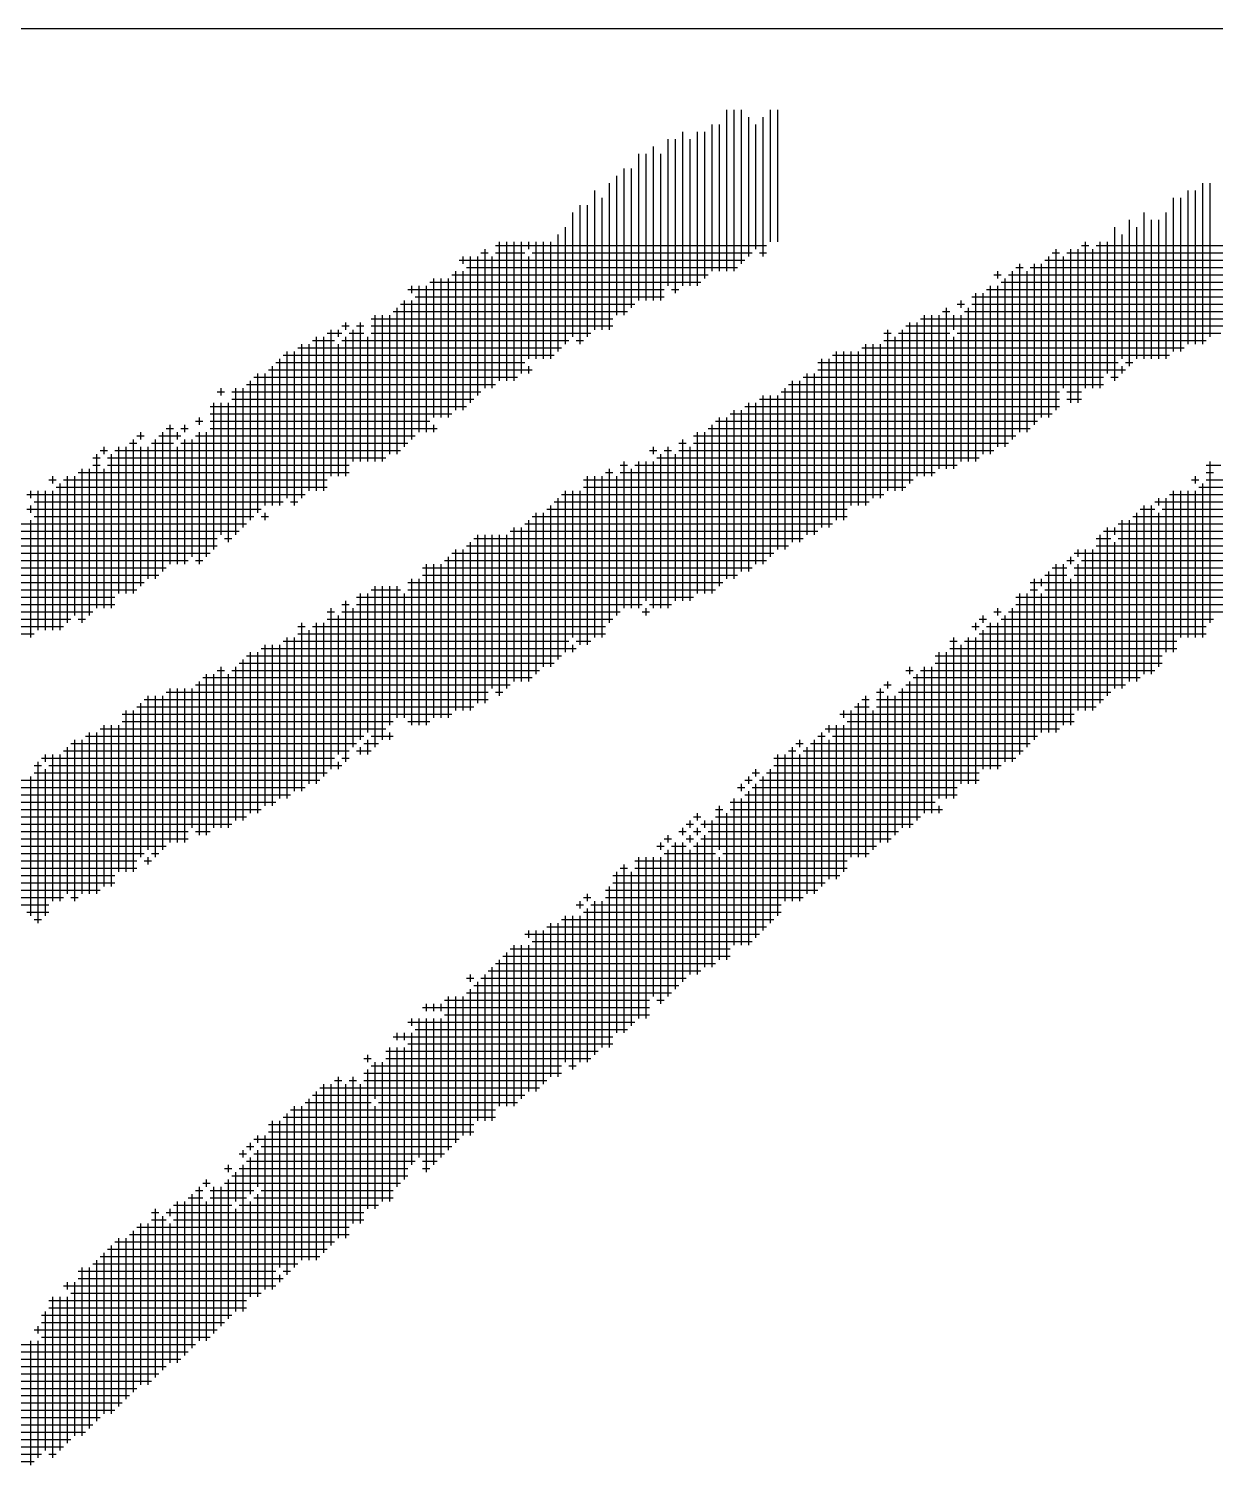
# Model space of a CAD drawing. Header units: feet. Extents: x 0 to 504600, y 0 to 356400.
# Drawn here: x 344818 to 345574, y 18285 to 19200 of the extents above; entities that cross this region are included whole.
import ezdxf
from ezdxf.enums import TextEntityAlignment as Align

# ---------------------------------------------------------------- set-up
doc = ezdxf.new("R2010")
doc.units = ezdxf.units.FT
doc.header["$LTSCALE"] = 600
doc.header["$MEASUREMENT"] = 0
for name, color, linetype in [('CX-BORD', 3, 'CONTINUOUS'), ('CX-BORD-LIN1', 4, 'CONTINUOUS'), ('CX-BORD-LIN2', 3, 'CONTINUOUS'), ('CX-BORD-TEX2', 7, 'CONTINUOUS'), ('CX-BORD-TEX3', 6, 'CONTINUOUS'), ('CX-COMM', 3, 'CONTINUOUS')]:
    doc.layers.add(name, color=color, linetype=linetype)
doc.styles.add('TB_TEXT', font='')
doc.styles.add('TB_WBTXT', font='')
doc.styles.add('TB_WMTXT', font='')
doc.styles.get('TB_TEXT').set_extended_font_data('DotumChe')
doc.styles.get('TB_WBTXT').set_extended_font_data('Dotum')
doc.styles.get('TB_WMTXT').set_extended_font_data('DotumChe')

# ---------------------------------------------------------------- blocks, each defined once
blk = doc.blocks.new('CXBLKA1')
at = {"layer": 'CX-BORD-LIN2'}
blk.add_lwpolyline([(558, 12), (270, 12)], dxfattribs=at)
at = {"layer": 'CX-BORD-LIN1', "style": 'TB_TEXT'}
for tag, p in [('TR_RCON5', (342.3033, 33)), ('TR_RCON4', (342.3033, 27)), ('TR_RCON3', (342.3033, 21)), ('TR_RCON2', (342.3033, 15)), ('TR_RCON1', (342.3033, 9))]:
    blk.add_attdef(tag, text='', height=3.5, dxfattribs=at).set_placement(p, align=Align.MIDDLE_LEFT)
for tag, height, p in [('TR_DGN5', 3.5, (451.1185, 33)), ('TR_CHK5', 3.5, (491.1185, 33)), ('TR_RDAT5', 3.5, (317.5, 33)), ('TR_APP5', 3.5, (531.1185, 33)), ('TR_RNUM5', 3, (285.1051, 32.6366)), ('TR_DGN4', 3.5, (451.1185, 27)), ('TR_CHK4', 3.5, (491.1185, 27)), ('TR_RDAT4', 3.5, (317.5, 27)), ('TR_APP4', 3.5, (531.1185, 27)), ('TR_RNUM4', 3, (285.1051, 26.6366)), ('TR_DGN3', 3.5, (451.1185, 21)), ('TR_CHK3', 3.5, (491.1185, 21)), ('TR_RDAT3', 3.5, (317.5, 21)), ('TR_APP3', 3.5, (531.1185, 21)), ('TR_RNUM3', 3, (285.1051, 20.6366)), ('TR_DGN2', 3.5, (451.1185, 15)), ('TR_CHK2', 3.5, (491.1185, 15)), ('TR_RDAT2', 3.5, (317.5, 15)), ('TR_APP2', 3.5, (531.1185, 15)), ('TR_RNUM2', 3, (285.1051, 14.6366)), ('TR_DGN1', 3.5, (451.1185, 9)), ('TR_CHK1', 3.5, (491.1185, 9)), ('TR_RDAT1', 3.5, (317.5, 9)), ('TR_APP1', 3.5, (531.1185, 9)), ('TR_RNUM1', 3, (285.1051, 8.6366))]:
    blk.add_attdef(tag, text='', height=height, dxfattribs=at).set_placement(p, align=Align.MIDDLE_CENTER)
at = {"layer": 'CX-BORD-LIN2', "style": 'TB_TEXT'}
blk.add_attdef('TD_VERSION', text='', height=3, rotation=90, dxfattribs=at).set_placement((800.5, 48.0149), align=Align.MIDDLE_CENTER)
at = {"layer": 'CX-BORD-TEX2', "style": 'TB_WMTXT'}
for tag, height, p in [('TB_CNAME', 5, (15.3448, 531.8324)), ('TB_CSCOP', 4, (16.6346, 523.8324))]:
    blk.add_attdef(tag, text='', height=height, dxfattribs=at).set_placement(p, align=Align.BOTTOM_LEFT)
at = {"layer": 'CX-BORD-TEX2', "style": 'TB_WBTXT'}
for tag, height, p in [('TB_MTITIL', 10, (398, 533.3264)), ('TB_STITL', 7, (398, 518.3264))]:
    blk.add_attdef(tag, text='', height=height, dxfattribs=at).set_placement(p, align=Align.MIDDLE_CENTER)
at = {"layer": 'CX-BORD-TEX3', "style": 'TB_TEXT'}
for tag, height, p in [('TD_LNDST', 4.5, (215, 31.5)), ('TD_DSECT', 4.5, (605.5, 31.5)), ('TD_DDIST', 4.5, (654.5, 31.5)), ('TD_DNAME_TOP', 4.5, (755, 27.957)), ('TD_CSECT', 4.5, (605.5, 22.5)), ('TD_CDIST', 4.5, (654.5, 22.5)), ('TD_DNAME_MAIN', 4.5, (755, 21.4731)), ('TD_DNAME_BOT', 3, (755, 15.2489)), ('TD_HSCAL', 4.5, (620.8841, 13.7484)), ('TD_VSCAL', 4.5, (656.8615, 13.7484)), ('TD_CCOMP', 4.5, (215, 13.5927)), ('TD_CSTEP', 4.5, (250.744, 5.125)), ('TD_FIELD', 4.5, (180, 5.125)), ('TD_DWGNO', 4.5, (755, 5.0017)), ('TD_DWGCODE', 4.5, (637, 4.7908))]:
    blk.add_attdef(tag, text='', height=height, dxfattribs=at).set_placement(p, align=Align.MIDDLE_CENTER)
for tag, height, width, p in [('TD_DCOMP', 4.5, 0.95, (215, 22.5875)), ('TD_CNAME', 5, 0.78, (65, 7.5956))]:
    blk.add_attdef(tag, text='', height=height, dxfattribs=dict(at, width=width)).set_placement(p, align=Align.MIDDLE_CENTER)

msp = doc.modelspace()

# ---------------------------------------------------------------- linework, layer by layer
at = {"layer": 'CX-COMM'}
for p, q in [((345262.59, 19148.33), (345262.59, 19045.69)), ((345267.26, 19148.33), (345267.26, 19045.69)), ((345271.92, 19148.33), (345271.92, 19050.35)), ((345290.59, 19148.33), (345290.59, 19064.35)), ((345295.25, 19148.33), (345295.25, 19064.35)), ((345253.26, 19139), (345253.26, 19045.69)), ((345257.93, 19139), (345257.93, 19045.69)), ((345276.59, 19143.67), (345276.59, 19055.02)), ((345281.25, 19139), (345281.25, 19059.68)), ((345285.92, 19143.67), (345285.92, 19055.02)), ((345225.27, 19129.67), (345225.27, 19036.36)), ((345229.93, 19129.67), (345229.93, 19031.69)), ((345234.6, 19134.33), (345234.6, 19036.36)), ((345239.26, 19129.67), (345239.26, 19036.36)), ((345243.93, 19134.33), (345243.93, 19036.36)), ((345248.6, 19134.33), (345248.6, 19041.02)), ((345206.6, 19120.34), (345206.6, 19027.03)), ((345211.27, 19120.34), (345211.27, 19027.03)), ((345215.94, 19125), (345215.94, 19027.03)), ((345220.6, 19120.34), (345220.6, 19027.03)), ((345197.27, 19111.01), (345197.27, 19017.69)), ((345201.94, 19111.01), (345201.94, 19022.36)), ((345187.94, 19101.67), (345187.94, 19008.36)), ((345192.61, 19106.34), (345192.61, 19017.69)), ((345565.86, 19101.67), (345565.86, 18999.03)), ((345570.52, 19101.67), (345570.52, 19003.7)), ((345178.61, 19097.01), (345178.61, 19008.36)), ((345183.28, 19092.34), (345183.28, 19008.36)), ((345547.19, 19092.34), (345547.19, 18994.37)), ((345551.86, 19092.34), (345551.86, 18994.37)), ((345556.52, 19097.01), (345556.52, 18999.03)), ((345561.19, 19097.01), (345561.19, 18999.03)), ((345164.61, 19083.01), (345164.61, 19003.7)), ((345169.28, 19087.68), (345169.28, 18999.03)), ((345173.95, 19087.68), (345173.95, 19003.7)), ((345528.53, 19083.01), (345528.53, 18989.7)), ((345542.53, 19083.01), (345542.53, 18989.7)), ((345519.2, 19078.35), (345519.2, 18985.03)), ((345533.2, 19078.35), (345533.2, 18989.7)), ((345537.86, 19078.35), (345537.86, 18989.7)), ((345155.28, 19069.02), (345155.28, 18994.37)), ((345159.95, 19073.68), (345159.95, 18999.03)), ((345509.87, 19073.68), (345509.87, 18975.7)), ((345514.53, 19069.02), (345514.53, 18989.7)), ((345523.87, 19073.68), (345523.87, 18989.7)), ((345106.29, 19057.35), (345110.96, 19057.35)), ((345108.63, 19059.68), (345108.63, 18971.04)), ((345115.63, 19062.02), (345288.25, 19062.02)), ((345115.63, 19057.35), (345134.29, 19057.35)), ((345117.96, 19064.35), (345117.96, 18975.7)), ((345122.62, 19064.35), (345122.62, 18975.7)), ((345127.29, 19064.35), (345127.29, 18975.7)), ((345131.96, 19064.35), (345131.96, 18980.37)), ((345136.62, 19064.35), (345136.62, 19059.68)), ((345138.95, 19057.35), (345278.92, 19057.35)), ((345141.29, 19064.35), (345141.29, 18989.7)), ((345145.95, 19064.35), (345145.95, 18989.7)), ((345150.62, 19064.35), (345150.62, 18989.7)), ((345283.59, 19057.35), (345288.25, 19057.35)), ((345470.21, 19057.35), (345474.88, 19057.35)), ((345472.54, 19059.68), (345472.54, 18957.04)), ((345479.54, 19057.35), (345675.5, 19057.35)), ((345481.88, 19059.68), (345481.88, 18961.71)), ((345486.54, 19059.68), (345486.54, 18961.71)), ((345488.87, 19062.02), (345493.54, 19062.02)), ((345491.21, 19064.35), (345491.21, 18971.04)), ((345495.87, 19059.68), (345495.87, 18971.04)), ((345498.2, 19062.02), (345689.49, 19062.02)), ((345500.54, 19064.35), (345500.54, 18971.04)), ((345505.2, 19064.35), (345505.2, 18980.37)), ((345092.3, 19052.69), (345274.26, 19052.69)), ((345094.63, 19055.02), (345094.63, 19050.35)), ((345096.96, 19048.02), (345269.59, 19048.02)), ((345099.3, 19055.02), (345099.3, 18961.71)), ((345103.96, 19055.02), (345103.96, 18966.37)), ((345113.29, 19055.02), (345113.29, 18971.04)), ((345136.62, 19055.02), (345136.62, 18989.7)), ((345446.88, 19048.02), (345451.55, 19048.02)), ((345449.22, 19050.35), (345449.22, 18943.04)), ((345456.21, 19048.02), (345661.5, 19048.02)), ((345458.55, 19050.35), (345458.55, 18947.71)), ((345463.21, 19050.35), (345463.21, 18952.38)), ((345465.55, 19052.69), (345670.83, 19052.69)), ((345467.88, 19055.02), (345467.88, 18952.38)), ((345477.21, 19055.02), (345477.21, 18971.04)), ((345073.64, 19038.69), (345246.26, 19038.69)), ((345075.97, 19041.02), (345075.97, 18952.38)), ((345080.63, 19041.02), (345080.63, 18952.38)), ((345085.3, 19041.02), (345085.3, 18952.38)), ((345087.63, 19043.35), (345250.93, 19043.35)), ((345089.96, 19045.69), (345089.96, 18957.04)), ((345094.63, 19045.69), (345094.63, 18957.04)), ((345432.89, 19043.35), (345437.55, 19043.35)), ((345435.22, 19045.69), (345435.22, 19041.02)), ((345437.55, 19038.69), (345647.5, 19038.69)), ((345439.88, 19041.02), (345439.88, 18933.71)), ((345442.22, 19043.35), (345652.17, 19043.35)), ((345444.55, 19045.69), (345444.55, 18938.38)), ((345453.88, 19045.69), (345453.88, 18943.04)), ((345059.64, 19034.02), (345222.93, 19034.02)), ((345061.97, 19036.36), (345061.97, 19031.69)), ((345064.3, 19029.36), (345222.93, 19029.36)), ((345066.64, 19036.36), (345066.64, 18943.04)), ((345071.3, 19036.36), (345071.3, 18943.04)), ((345227.6, 19034.02), (345232.27, 19034.02)), ((345418.89, 19029.36), (345624.18, 19029.36)), ((345421.22, 19031.69), (345421.22, 18924.38)), ((345425.89, 19031.69), (345425.89, 18929.05)), ((345428.22, 19034.02), (345633.51, 19034.02)), ((345430.55, 19036.36), (345430.55, 18929.05)), ((345435.22, 19036.36), (345435.22, 18933.71)), ((345050.31, 19020.03), (345199.61, 19020.03)), ((345052.64, 19022.36), (345052.64, 18929.05)), ((345054.97, 19024.69), (345204.27, 19024.69)), ((345057.31, 19027.03), (345057.31, 18933.71)), ((345061.97, 19027.03), (345061.97, 18938.38)), ((345400.23, 19020.03), (345404.89, 19020.03)), ((345402.56, 19022.36), (345402.56, 18919.72)), ((345409.56, 19024.69), (345414.22, 19024.69)), ((345411.89, 19027.03), (345411.89, 19022.36)), ((345414.22, 19020.03), (345605.51, 19020.03)), ((345416.56, 19022.36), (345416.56, 18924.38)), ((345418.89, 19024.69), (345610.18, 19024.69)), ((345017.65, 19010.7), (345022.31, 19010.7)), ((345019.98, 19013.03), (345019.98, 19008.36)), ((345026.98, 19010.7), (345031.64, 19010.7)), ((345029.31, 19013.03), (345029.31, 18924.38)), ((345036.31, 19015.36), (345190.28, 19015.36)), ((345036.31, 19010.7), (345190.28, 19010.7)), ((345038.64, 19017.69), (345038.64, 18924.38)), ((345043.31, 19017.69), (345043.31, 18924.38)), ((345047.97, 19017.69), (345047.97, 18929.05)), ((345376.9, 19010.7), (345586.85, 19010.7)), ((345379.23, 19013.03), (345379.23, 18910.39)), ((345383.9, 19013.03), (345383.9, 18915.05)), ((345386.23, 19015.36), (345596.18, 19015.36)), ((345388.56, 19017.69), (345388.56, 18915.05)), ((345393.23, 19017.69), (345393.23, 18915.05)), ((345397.89, 19017.69), (345397.89, 18919.72)), ((345407.23, 19017.69), (345407.23, 19008.36)), ((345411.89, 19017.69), (345411.89, 18924.38)), ((344998.99, 19001.36), (345012.98, 19001.36)), ((345001.32, 19003.7), (345001.32, 18905.72)), ((345005.98, 19003.7), (345005.98, 18905.72)), ((345008.32, 19006.03), (345017.65, 19006.03)), ((345010.65, 19008.36), (345010.65, 18915.05)), ((345015.32, 19008.36), (345015.32, 19003.7)), ((345017.65, 19001.36), (345162.28, 19001.36)), ((345019.98, 19003.7), (345019.98, 18915.05)), ((345022.31, 19006.03), (345031.64, 19006.03)), ((345024.65, 19008.36), (345024.65, 18924.38)), ((345033.98, 19003.7), (345033.98, 18924.38)), ((345036.31, 19006.03), (345176.28, 19006.03)), ((345166.95, 19001.36), (345171.61, 19001.36)), ((345362.9, 19006.03), (345367.57, 19006.03)), ((345362.9, 19001.36), (345568.19, 19001.36)), ((345365.24, 19008.36), (345365.24, 18905.72)), ((345369.9, 19003.7), (345369.9, 18905.72)), ((345372.23, 19006.03), (345404.89, 19006.03)), ((345374.57, 19008.36), (345374.57, 18905.72)), ((345407.23, 19003.7), (345407.23, 18919.72)), ((345409.56, 19006.03), (345577.52, 19006.03)), ((344980.32, 18992.03), (345152.95, 18992.03)), ((344982.66, 18994.37), (344982.66, 18901.05)), ((344987.32, 18994.37), (344987.32, 18896.39)), ((344989.65, 18996.7), (345157.62, 18996.7)), ((344991.99, 18999.03), (344991.99, 18901.05)), ((344996.65, 18999.03), (344996.65, 18905.72)), ((345015.32, 18999.03), (345015.32, 18915.05)), ((345330.24, 18992.03), (345544.86, 18992.03)), ((345332.58, 18994.37), (345332.58, 18887.06)), ((345337.24, 18994.37), (345337.24, 18887.06)), ((345341.91, 18994.37), (345341.91, 18896.39)), ((345346.57, 18994.37), (345346.57, 18896.39)), ((345348.91, 18996.7), (345554.19, 18996.7)), ((345351.24, 18999.03), (345351.24, 18896.39)), ((345355.9, 18999.03), (345355.9, 18901.05)), ((345360.57, 18999.03), (345360.57, 18901.05)), ((344970.99, 18982.7), (345138.95, 18982.7)), ((344973.32, 18985.03), (344973.32, 18896.39)), ((344975.66, 18987.37), (345134.29, 18987.37)), ((344977.99, 18989.7), (344977.99, 18896.39)), ((345136.62, 18985.03), (345136.62, 18980.37)), ((345320.91, 18987.37), (345512.2, 18987.37)), ((345320.91, 18982.7), (345516.87, 18982.7)), ((345323.24, 18989.7), (345323.24, 18882.39)), ((345327.91, 18989.7), (345327.91, 18882.39)), ((345514.53, 18985.03), (345514.53, 18980.37)), ((345516.87, 18987.37), (345521.53, 18987.37)), ((344957, 18973.37), (345115.63, 18973.37)), ((344959.33, 18975.7), (344959.33, 18887.06)), ((344961.66, 18978.04), (345129.62, 18978.04)), ((344963.99, 18980.37), (344963.99, 18891.72)), ((344968.66, 18980.37), (344968.66, 18896.39)), ((345302.25, 18973.37), (345502.87, 18973.37)), ((345304.58, 18975.7), (345304.58, 18873.06)), ((345309.25, 18975.7), (345309.25, 18873.06)), ((345311.58, 18978.04), (345502.87, 18978.04)), ((345313.91, 18980.37), (345313.91, 18877.73)), ((345318.58, 18980.37), (345318.58, 18877.73)), ((345507.54, 18978.04), (345512.2, 18978.04)), ((344938.33, 18968.71), (344943, 18968.71)), ((344940.67, 18971.04), (344940.67, 18966.37)), ((344947.66, 18968.71), (345106.29, 18968.71)), ((344947.66, 18964.04), (345101.63, 18964.04)), ((344950, 18971.04), (344950, 18877.73)), ((344954.66, 18971.04), (344954.66, 18882.39)), ((345283.59, 18964.04), (345474.88, 18964.04)), ((345285.92, 18966.37), (345285.92, 18859.06)), ((345290.59, 18966.37), (345290.59, 18863.73)), ((345295.25, 18966.37), (345295.25, 18868.39)), ((345297.58, 18968.71), (345474.88, 18968.71)), ((345299.92, 18971.04), (345299.92, 18868.39)), ((345479.54, 18968.71), (345488.87, 18968.71)), ((345479.54, 18964.04), (345488.87, 18964.04)), ((344933.67, 18959.37), (345096.96, 18959.37)), ((344936, 18961.71), (344936, 18868.39)), ((344940.67, 18961.71), (344940.67, 18877.73)), ((344945.33, 18961.71), (344945.33, 18873.06)), ((345267.26, 18957.04), (345267.26, 18849.73)), ((345271.92, 18957.04), (345271.92, 18854.4)), ((345274.26, 18959.37), (345474.88, 18959.37)), ((345276.59, 18961.71), (345276.59, 18854.4)), ((345281.25, 18961.71), (345281.25, 18859.06)), ((344908.01, 18947.71), (344908.01, 18859.06)), ((344917.34, 18947.71), (344917.34, 18943.04)), ((344924.34, 18950.04), (344929, 18950.04)), ((344926.67, 18952.38), (344926.67, 18947.71)), ((344933.67, 18954.71), (345087.63, 18954.71)), ((344933.67, 18950.04), (345073.64, 18950.04)), ((345075.97, 18947.71), (345075.97, 18943.04)), ((345253.26, 18947.71), (345253.26, 18840.4)), ((345255.59, 18950.04), (345460.88, 18950.04)), ((345257.93, 18952.38), (345257.93, 18845.07)), ((345262.59, 18952.38), (345262.59, 18849.73)), ((345264.92, 18954.71), (345470.21, 18954.71)), ((344884.68, 18938.38), (344884.68, 18840.4)), ((344887.01, 18940.71), (344891.68, 18940.71)), ((344889.34, 18943.04), (344889.34, 18938.38)), ((344898.68, 18938.38), (344898.68, 18849.73)), ((344901.01, 18940.71), (344915, 18940.71)), ((344903.34, 18943.04), (344903.34, 18854.4)), ((344905.67, 18945.38), (344910.34, 18945.38)), ((344912.67, 18943.04), (344912.67, 18938.38)), ((344915, 18945.38), (344919.67, 18945.38)), ((344917.34, 18938.38), (344917.34, 18859.06)), ((344922, 18938.38), (344922, 18863.73)), ((344924.34, 18940.71), (345064.3, 18940.71)), ((344926.67, 18943.04), (344926.67, 18859.06)), ((344931.33, 18943.04), (344931.33, 18863.73)), ((344933.67, 18945.38), (345078.3, 18945.38)), ((345234.6, 18938.38), (345234.6, 18835.74)), ((345241.6, 18940.71), (345446.88, 18940.71)), ((345243.93, 18943.04), (345243.93, 18840.4)), ((345248.6, 18943.04), (345248.6, 18840.4)), ((345250.93, 18945.38), (345456.21, 18945.38)), ((344861.35, 18929.05), (344861.35, 18831.07)), ((344863.68, 18931.38), (344868.35, 18931.38)), ((344866.02, 18933.71), (344866.02, 18929.05)), ((344870.68, 18929.05), (344870.68, 18831.07)), ((344873.01, 18931.38), (345054.97, 18931.38)), ((344875.35, 18933.71), (344875.35, 18840.4)), ((344880.01, 18933.71), (344880.01, 18840.4)), ((344882.35, 18936.05), (344887.01, 18936.05)), ((344889.34, 18933.71), (344889.34, 18845.07)), ((344894.01, 18933.71), (344894.01, 18849.73)), ((344896.34, 18936.05), (344910.34, 18936.05)), ((344912.67, 18933.71), (344912.67, 18859.06)), ((344915, 18936.05), (345059.64, 18936.05)), ((345213.6, 18931.38), (345218.27, 18931.38)), ((345215.94, 18933.71), (345215.94, 18929.05)), ((345220.6, 18929.05), (345220.6, 18831.07)), ((345222.93, 18931.38), (345227.6, 18931.38)), ((345225.27, 18933.71), (345225.27, 18831.07)), ((345229.93, 18929.05), (345229.93, 18835.74)), ((345232.27, 18936.05), (345236.93, 18936.05)), ((345232.27, 18931.38), (345432.89, 18931.38)), ((345239.26, 18933.71), (345239.26, 18835.74)), ((345241.6, 18936.05), (345442.22, 18936.05)), ((344852.02, 18919.72), (344852.02, 18821.74)), ((344856.68, 18919.72), (344856.68, 18826.4)), ((344859.02, 18926.71), (344863.68, 18926.71)), ((344859.02, 18922.05), (344863.68, 18922.05)), ((344866.02, 18919.72), (344866.02, 18831.07)), ((344868.35, 18926.71), (345045.64, 18926.71)), ((344868.35, 18922.05), (345022.31, 18922.05)), ((345187.94, 18919.72), (345187.94, 18821.74)), ((345194.94, 18922.05), (345199.61, 18922.05)), ((345197.27, 18924.38), (345197.27, 18831.07)), ((345201.94, 18919.72), (345201.94, 18831.07)), ((345204.27, 18922.05), (345409.56, 18922.05)), ((345206.6, 18924.38), (345206.6, 18831.07)), ((345211.27, 18924.38), (345211.27, 18835.74)), ((345215.94, 18924.38), (345215.94, 18831.07)), ((345218.27, 18926.71), (345423.56, 18926.71)), ((345568.19, 18922.05), (345577.52, 18922.05)), ((345570.52, 18924.38), (345570.52, 18821.74)), ((344831.02, 18912.72), (344835.69, 18912.72)), ((344833.36, 18915.05), (344833.36, 18910.39)), ((344838.02, 18910.39), (344838.02, 18817.07)), ((344840.36, 18912.72), (345008.32, 18912.72)), ((344842.69, 18915.05), (344842.69, 18821.74)), ((344847.35, 18915.05), (344847.35, 18826.4)), ((344849.69, 18917.38), (345022.31, 18917.38)), ((345171.61, 18912.72), (345381.56, 18912.72)), ((345173.95, 18915.05), (345173.95, 18807.74)), ((345178.61, 18915.05), (345178.61, 18812.41)), ((345183.28, 18915.05), (345183.28, 18812.41)), ((345185.61, 18917.38), (345190.28, 18917.38)), ((345192.61, 18915.05), (345192.61, 18826.4)), ((345194.94, 18917.38), (345395.56, 18917.38)), ((345558.86, 18912.72), (345563.52, 18912.72)), ((345561.19, 18915.05), (345561.19, 18910.39)), ((345565.86, 18910.39), (345565.86, 18812.41)), ((345568.19, 18917.38), (345572.85, 18917.38)), ((345568.19, 18912.72), (345731.48, 18912.72)), ((344817.03, 18903.39), (344994.32, 18903.39)), ((344819.36, 18905.72), (344819.36, 18901.05)), ((344824.03, 18905.72), (344824.03, 18817.07)), ((344828.69, 18905.72), (344828.69, 18817.07)), ((344833.36, 18905.72), (344833.36, 18817.07)), ((344835.69, 18908.05), (345008.32, 18908.05)), ((345155.28, 18901.05), (345155.28, 18798.41)), ((345157.62, 18903.39), (345362.9, 18903.39)), ((345159.95, 18905.72), (345159.95, 18803.08)), ((345164.61, 18905.72), (345164.61, 18812.41)), ((345169.28, 18905.72), (345169.28, 18807.74)), ((345171.61, 18908.05), (345376.9, 18908.05)), ((345537.86, 18901.05), (345537.86, 18896.39)), ((345542.53, 18901.05), (345542.53, 18803.08)), ((345544.86, 18903.39), (345712.82, 18903.39)), ((345547.19, 18905.72), (345547.19, 18803.08)), ((345551.86, 18905.72), (345551.86, 18812.41)), ((345556.52, 18905.72), (345556.52, 18812.41)), ((345561.19, 18905.72), (345561.19, 18812.41)), ((345563.52, 18908.05), (345722.15, 18908.05)), ((344817.03, 18894.06), (344966.33, 18894.06)), ((344819.36, 18896.39), (344819.36, 18891.72)), ((344821.69, 18898.72), (344980.32, 18898.72)), ((344968.66, 18891.72), (344968.66, 18887.06)), ((344984.99, 18898.72), (344989.65, 18898.72)), ((345141.29, 18891.72), (345141.29, 18789.08)), ((345145.95, 18891.72), (345145.95, 18793.75)), ((345148.28, 18894.06), (345339.57, 18894.06)), ((345150.62, 18896.39), (345150.62, 18793.75)), ((345152.95, 18898.72), (345353.57, 18898.72)), ((345523.87, 18891.72), (345523.87, 18784.41)), ((345526.2, 18894.06), (345535.53, 18894.06)), ((345528.53, 18896.39), (345528.53, 18789.08)), ((345533.2, 18896.39), (345533.2, 18789.08)), ((345535.53, 18898.72), (345689.49, 18898.72)), ((345537.86, 18891.72), (345537.86, 18793.75)), ((345540.2, 18894.06), (345684.83, 18894.06)), ((344784.37, 18884.72), (344957, 18884.72)), ((344819.36, 18887.06), (344819.36, 18812.41)), ((344821.69, 18889.39), (344961.66, 18889.39)), ((344966.33, 18889.39), (344970.99, 18889.39)), ((345127.29, 18882.39), (345127.29, 18784.41)), ((345131.96, 18882.39), (345131.96, 18784.41)), ((345134.29, 18884.72), (345330.24, 18884.72)), ((345136.62, 18887.06), (345136.62, 18784.41)), ((345138.95, 18889.39), (345339.57, 18889.39)), ((345505.2, 18882.39), (345505.2, 18775.08)), ((345509.87, 18882.39), (345509.87, 18877.73)), ((345512.2, 18884.72), (345675.5, 18884.72)), ((345514.53, 18887.06), (345514.53, 18779.75)), ((345519.2, 18887.06), (345519.2, 18784.41)), ((345521.53, 18889.39), (345680.16, 18889.39)), ((344779.7, 18875.39), (344938.33, 18875.39)), ((344784.37, 18880.06), (344952.33, 18880.06)), ((344943, 18875.39), (344947.66, 18875.39)), ((345099.3, 18873.06), (345099.3, 18765.75)), ((345101.63, 18875.39), (345311.58, 18875.39)), ((345103.96, 18877.73), (345103.96, 18770.42)), ((345108.63, 18877.73), (345108.63, 18770.42)), ((345113.29, 18877.73), (345113.29, 18779.75)), ((345117.96, 18877.73), (345117.96, 18775.08)), ((345122.62, 18877.73), (345122.62, 18779.75)), ((345124.96, 18880.06), (345320.91, 18880.06)), ((345498.2, 18875.39), (345507.54, 18875.39)), ((345500.54, 18877.73), (345500.54, 18770.42)), ((345502.87, 18880.06), (345666.17, 18880.06)), ((345509.87, 18873.06), (345509.87, 18779.75)), ((345512.2, 18875.39), (345656.84, 18875.39)), ((344756.37, 18866.06), (344933.67, 18866.06)), ((344770.37, 18870.73), (344938.33, 18870.73)), ((345085.3, 18863.73), (345085.3, 18761.09)), ((345087.63, 18866.06), (345292.92, 18866.06)), ((345089.96, 18868.39), (345089.96, 18765.75)), ((345094.63, 18868.39), (345094.63, 18765.75)), ((345096.96, 18870.73), (345302.25, 18870.73)), ((345481.88, 18863.73), (345481.88, 18859.06)), ((345484.21, 18866.06), (345638.17, 18866.06)), ((345486.54, 18868.39), (345486.54, 18863.73)), ((345491.21, 18868.39), (345491.21, 18765.75)), ((345495.87, 18868.39), (345495.87, 18765.75)), ((345498.2, 18870.73), (345647.5, 18870.73)), ((344737.71, 18856.73), (344905.67, 18856.73)), ((344751.71, 18861.4), (344919.67, 18861.4)), ((344924.34, 18861.4), (344929, 18861.4)), ((345068.97, 18856.73), (345278.92, 18856.73)), ((345071.3, 18859.06), (345071.3, 18756.42)), ((345075.97, 18859.06), (345075.97, 18761.09)), ((345080.63, 18859.06), (345080.63, 18761.09)), ((345082.97, 18861.4), (345288.25, 18861.4)), ((345467.88, 18854.4), (345467.88, 18751.75)), ((345470.21, 18856.73), (345479.54, 18856.73)), ((345472.54, 18859.06), (345472.54, 18751.75)), ((345477.21, 18859.06), (345477.21, 18756.42)), ((345479.54, 18861.4), (345484.21, 18861.4)), ((345484.21, 18856.73), (345624.18, 18856.73)), ((345486.54, 18859.06), (345486.54, 18765.75)), ((345488.87, 18861.4), (345633.51, 18861.4)), ((344709.72, 18847.4), (344891.68, 18847.4)), ((344733.05, 18852.07), (344901.01, 18852.07)), ((345038.64, 18845.07), (345038.64, 18742.42)), ((345043.31, 18845.07), (345043.31, 18747.09)), ((345047.97, 18845.07), (345047.97, 18756.42)), ((345052.64, 18845.07), (345052.64, 18761.09)), ((345059.64, 18847.4), (345260.26, 18847.4)), ((345061.97, 18849.73), (345061.97, 18756.42)), ((345066.64, 18849.73), (345066.64, 18756.42)), ((345068.97, 18852.07), (345269.59, 18852.07)), ((345456.21, 18847.4), (345610.18, 18847.4)), ((345458.55, 18849.73), (345458.55, 18747.09)), ((345463.21, 18849.73), (345463.21, 18845.07)), ((345465.55, 18852.07), (345479.54, 18852.07)), ((345481.88, 18849.73), (345481.88, 18756.42)), ((345484.21, 18852.07), (345619.51, 18852.07)), ((344705.05, 18838.07), (344873.01, 18838.07)), ((344709.72, 18842.73), (344887.01, 18842.73)), ((345026.98, 18838.07), (345241.6, 18838.07)), ((345029.31, 18840.4), (345029.31, 18747.09)), ((345033.98, 18840.4), (345033.98, 18751.75)), ((345036.31, 18842.73), (345054.97, 18842.73)), ((345057.31, 18840.4), (345057.31, 18761.09)), ((345059.64, 18842.73), (345255.59, 18842.73)), ((345446.88, 18838.07), (345600.85, 18838.07)), ((345449.22, 18840.4), (345449.22, 18737.76)), ((345453.88, 18840.4), (345453.88, 18742.42)), ((345456.21, 18842.73), (345460.88, 18842.73)), ((345463.21, 18840.4), (345463.21, 18751.75)), ((345465.55, 18842.73), (345610.18, 18842.73)), ((344695.72, 18828.74), (344859.02, 18828.74)), ((344705.05, 18833.4), (344873.01, 18833.4)), ((345008.32, 18828.74), (345012.98, 18828.74)), ((345010.65, 18831.07), (345010.65, 18728.43)), ((345017.65, 18833.4), (345022.31, 18833.4)), ((345017.65, 18828.74), (345194.94, 18828.74)), ((345019.98, 18835.74), (345019.98, 18733.09)), ((345024.65, 18831.07), (345024.65, 18742.42)), ((345026.98, 18833.4), (345208.94, 18833.4)), ((345208.94, 18828.74), (345213.6, 18828.74)), ((345211.27, 18831.07), (345211.27, 18826.4)), ((345213.6, 18833.4), (345227.6, 18833.4)), ((345432.89, 18828.74), (345437.55, 18828.74)), ((345435.22, 18831.07), (345435.22, 18826.4)), ((345442.22, 18828.74), (345582.19, 18828.74)), ((345444.55, 18831.07), (345444.55, 18733.09)), ((345446.88, 18833.4), (345596.18, 18833.4)), ((344658.4, 18819.41), (344840.36, 18819.41)), ((344691.06, 18824.07), (344845.02, 18824.07)), ((344849.69, 18824.07), (344854.35, 18824.07)), ((344989.65, 18819.41), (344994.32, 18819.41)), ((344991.99, 18821.74), (344991.99, 18714.43)), ((344998.99, 18819.41), (345185.61, 18819.41)), ((345001.32, 18821.74), (345001.32, 18719.1)), ((345005.98, 18821.74), (345005.98, 18723.76)), ((345008.32, 18824.07), (345190.28, 18824.07)), ((345015.32, 18826.4), (345015.32, 18737.76)), ((345418.89, 18819.41), (345423.56, 18819.41)), ((345421.22, 18821.74), (345421.22, 18817.07)), ((345423.56, 18824.07), (345428.22, 18824.07)), ((345425.89, 18826.4), (345425.89, 18821.74)), ((345428.22, 18819.41), (345568.19, 18819.41)), ((345430.55, 18821.74), (345430.55, 18728.43)), ((345435.22, 18821.74), (345435.22, 18728.43)), ((345437.55, 18824.07), (345572.85, 18824.07)), ((345439.88, 18826.4), (345439.88, 18733.09)), ((344653.73, 18814.74), (344821.69, 18814.74)), ((344980.32, 18810.07), (345162.28, 18810.07)), ((344982.66, 18812.41), (344982.66, 18709.76)), ((344987.32, 18812.41), (344987.32, 18714.43)), ((344989.65, 18814.74), (345185.61, 18814.74)), ((344996.65, 18817.07), (344996.65, 18719.1)), ((345166.95, 18810.07), (345176.28, 18810.07)), ((345404.89, 18810.07), (345409.56, 18810.07)), ((345407.23, 18812.41), (345407.23, 18709.76)), ((345414.22, 18810.07), (345549.53, 18810.07)), ((345416.56, 18812.41), (345416.56, 18719.1)), ((345421.22, 18812.41), (345421.22, 18719.1)), ((345423.56, 18814.74), (345568.19, 18814.74)), ((345425.89, 18817.07), (345425.89, 18728.43)), ((344957, 18800.74), (345157.62, 18800.74)), ((344959.33, 18803.08), (344959.33, 18700.43)), ((344963.99, 18803.08), (344963.99, 18700.43)), ((344966.33, 18805.41), (345166.95, 18805.41)), ((344968.66, 18807.74), (344968.66, 18705.1)), ((344973.32, 18807.74), (344973.32, 18705.1)), ((344977.99, 18807.74), (344977.99, 18709.76)), ((345164.61, 18807.74), (345164.61, 18803.08)), ((345395.56, 18800.74), (345540.2, 18800.74)), ((345397.89, 18803.08), (345397.89, 18709.76)), ((345402.56, 18803.08), (345402.56, 18709.76)), ((345404.89, 18805.41), (345549.53, 18805.41)), ((345411.89, 18807.74), (345411.89, 18719.1)), ((344938.33, 18791.41), (344943, 18791.41)), ((344940.67, 18793.75), (344940.67, 18691.1)), ((344947.66, 18791.41), (345143.62, 18791.41)), ((344950, 18793.75), (344950, 18695.77)), ((344952.33, 18796.08), (345152.95, 18796.08)), ((344954.66, 18798.41), (344954.66, 18695.77)), ((345376.9, 18791.41), (345381.56, 18791.41)), ((345379.23, 18793.75), (345379.23, 18789.08)), ((345386.23, 18791.41), (345535.53, 18791.41)), ((345388.56, 18793.75), (345388.56, 18700.43)), ((345393.23, 18793.75), (345393.23, 18700.43)), ((345395.56, 18796.08), (345540.2, 18796.08)), ((344924.34, 18782.08), (345124.96, 18782.08)), ((344926.67, 18784.41), (344926.67, 18686.44)), ((344929, 18786.75), (345138.95, 18786.75)), ((344931.33, 18789.08), (344931.33, 18686.44)), ((344936, 18789.08), (344936, 18691.1)), ((344945.33, 18789.08), (344945.33, 18691.1)), ((345362.9, 18782.08), (345367.57, 18782.08)), ((345365.24, 18784.41), (345365.24, 18779.75)), ((345376.9, 18782.08), (345516.87, 18782.08)), ((345379.23, 18784.41), (345379.23, 18691.1)), ((345381.56, 18786.75), (345526.2, 18786.75)), ((345383.9, 18789.08), (345383.9, 18695.77)), ((344891.68, 18772.75), (345110.96, 18772.75)), ((344894.01, 18775.08), (344894.01, 18677.11)), ((344898.68, 18775.08), (344898.68, 18672.44)), ((344903.34, 18775.08), (344903.34, 18677.11)), ((344905.67, 18777.42), (345110.96, 18777.42)), ((344908.01, 18779.75), (344908.01, 18681.77)), ((344912.67, 18779.75), (344912.67, 18681.77)), ((344917.34, 18779.75), (344917.34, 18681.77)), ((344922, 18779.75), (344922, 18691.1)), ((345115.63, 18777.42), (345120.29, 18777.42)), ((345348.91, 18772.75), (345353.57, 18772.75)), ((345351.24, 18775.08), (345351.24, 18672.44)), ((345358.24, 18777.42), (345362.9, 18777.42)), ((345358.24, 18772.75), (345502.87, 18772.75)), ((345360.57, 18779.75), (345360.57, 18681.77)), ((345365.24, 18775.08), (345365.24, 18681.77)), ((345369.9, 18775.08), (345369.9, 18686.44)), ((345372.23, 18777.42), (345507.54, 18777.42)), ((345374.57, 18779.75), (345374.57, 18691.1)), ((344877.68, 18763.42), (345087.63, 18763.42)), ((344880.01, 18765.75), (344880.01, 18663.11)), ((344884.68, 18765.75), (344884.68, 18663.11)), ((344887.01, 18768.08), (345101.63, 18768.08)), ((344889.34, 18770.42), (344889.34, 18672.44)), ((345334.91, 18763.42), (345484.21, 18763.42)), ((345337.24, 18765.75), (345337.24, 18761.09)), ((345341.91, 18765.75), (345341.91, 18672.44)), ((345344.24, 18768.08), (345353.57, 18768.08)), ((345346.57, 18770.42), (345346.57, 18672.44)), ((345355.9, 18765.75), (345355.9, 18677.11)), ((345358.24, 18768.08), (345498.2, 18768.08)), ((344863.68, 18754.09), (345045.64, 18754.09)), ((344866.02, 18756.42), (344866.02, 18653.78)), ((344870.68, 18756.42), (344870.68, 18653.78)), ((344875.35, 18756.42), (344875.35, 18663.11)), ((344877.68, 18758.75), (345050.31, 18758.75)), ((345059.64, 18758.75), (345073.64, 18758.75)), ((345325.58, 18754.09), (345474.88, 18754.09)), ((345327.91, 18756.42), (345327.91, 18751.75)), ((345332.58, 18756.42), (345332.58, 18658.44)), ((345337.24, 18756.42), (345337.24, 18663.11)), ((345339.57, 18758.75), (345484.21, 18758.75)), ((344845.02, 18744.76), (345026.98, 18744.76)), ((344847.35, 18747.09), (344847.35, 18644.45)), ((344852.02, 18747.09), (344852.02, 18649.11)), ((344854.35, 18749.42), (345031.64, 18749.42)), ((344856.68, 18751.75), (344856.68, 18649.11)), ((344861.35, 18751.75), (344861.35, 18649.11)), ((345031.64, 18744.76), (345040.98, 18744.76)), ((345033.98, 18747.09), (345033.98, 18737.76)), ((345036.31, 18749.42), (345050.31, 18749.42)), ((345047.97, 18751.75), (345047.97, 18747.09)), ((345306.92, 18744.76), (345311.58, 18744.76)), ((345309.25, 18747.09), (345309.25, 18742.42)), ((345316.25, 18744.76), (345456.21, 18744.76)), ((345318.58, 18747.09), (345318.58, 18649.11)), ((345320.91, 18749.42), (345325.58, 18749.42)), ((345323.24, 18751.75), (345323.24, 18653.78)), ((345327.91, 18747.09), (345327.91, 18658.44)), ((345330.24, 18749.42), (345460.88, 18749.42)), ((344826.36, 18735.43), (345012.98, 18735.43)), ((344828.69, 18737.76), (344828.69, 18733.09)), ((344833.36, 18737.76), (344833.36, 18644.45)), ((344838.02, 18737.76), (344838.02, 18644.45)), ((344840.36, 18740.09), (345022.31, 18740.09)), ((344842.69, 18742.42), (344842.69, 18649.11)), ((345017.65, 18735.43), (345022.31, 18735.43)), ((345026.98, 18740.09), (345036.31, 18740.09)), ((345029.31, 18742.42), (345029.31, 18737.76)), ((345292.92, 18735.43), (345446.88, 18735.43)), ((345295.25, 18737.76), (345295.25, 18635.11)), ((345299.92, 18737.76), (345299.92, 18644.45)), ((345302.25, 18740.09), (345306.92, 18740.09)), ((345304.58, 18742.42), (345304.58, 18644.45)), ((345309.25, 18737.76), (345309.25, 18644.45)), ((345311.58, 18740.09), (345451.55, 18740.09)), ((345313.91, 18742.42), (345313.91, 18649.11)), ((344821.69, 18730.76), (344826.36, 18730.76)), ((344821.69, 18726.09), (345008.32, 18726.09)), ((344824.03, 18733.09), (344824.03, 18630.45)), ((344828.69, 18728.43), (344828.69, 18635.11)), ((344831.02, 18730.76), (345017.65, 18730.76)), ((345015.32, 18733.09), (345015.32, 18728.43)), ((345278.92, 18726.09), (345283.59, 18726.09)), ((345281.25, 18728.43), (345281.25, 18723.76)), ((345288.25, 18726.09), (345423.56, 18726.09)), ((345290.59, 18728.43), (345290.59, 18630.45)), ((345292.92, 18730.76), (345437.55, 18730.76)), ((344807.7, 18721.43), (345003.65, 18721.43)), ((344819.36, 18723.76), (344819.36, 18635.11)), ((345271.92, 18719.1), (345271.92, 18714.43)), ((345274.26, 18721.43), (345278.92, 18721.43)), ((345276.59, 18723.76), (345276.59, 18719.1)), ((345281.25, 18719.1), (345281.25, 18621.12)), ((345283.59, 18721.43), (345423.56, 18721.43)), ((345285.92, 18723.76), (345285.92, 18625.78)), ((344789.03, 18712.1), (344984.99, 18712.1)), ((344793.7, 18716.76), (344994.32, 18716.76)), ((345267.26, 18709.76), (345267.26, 18616.45)), ((345269.59, 18716.76), (345274.26, 18716.76)), ((345271.92, 18709.76), (345271.92, 18616.45)), ((345274.26, 18712.1), (345409.56, 18712.1)), ((345276.59, 18714.43), (345276.59, 18616.45)), ((345278.92, 18716.76), (345409.56, 18716.76)), ((344761.04, 18702.77), (344966.33, 18702.77)), ((344784.37, 18707.43), (344975.66, 18707.43)), ((345243.93, 18700.43), (345243.93, 18695.77)), ((345255.59, 18702.77), (345260.26, 18702.77)), ((345257.93, 18705.1), (345257.93, 18677.11)), ((345262.59, 18700.43), (345262.59, 18607.12)), ((345264.92, 18707.43), (345395.56, 18707.43)), ((345264.92, 18702.77), (345400.23, 18702.77)), ((345397.89, 18705.1), (345397.89, 18700.43)), ((344747.04, 18693.43), (344947.66, 18693.43)), ((344751.71, 18698.1), (344957, 18698.1)), ((345234.6, 18691.1), (345234.6, 18686.44)), ((345236.93, 18693.43), (345241.6, 18693.43)), ((345239.26, 18695.77), (345239.26, 18691.1)), ((345241.6, 18698.1), (345246.26, 18698.1)), ((345243.93, 18691.1), (345243.93, 18686.44)), ((345246.26, 18693.43), (345381.56, 18693.43)), ((345248.6, 18695.77), (345248.6, 18691.1)), ((345253.26, 18695.77), (345253.26, 18602.46)), ((345255.59, 18698.1), (345386.23, 18698.1)), ((344728.38, 18684.1), (344919.67, 18684.1)), ((344737.71, 18688.77), (344919.67, 18688.77)), ((344924.34, 18688.77), (344933.67, 18688.77)), ((345220.6, 18681.77), (345220.6, 18677.11)), ((345222.93, 18684.1), (345227.6, 18684.1)), ((345225.27, 18686.44), (345225.27, 18681.77)), ((345229.93, 18681.77), (345229.93, 18588.46)), ((345232.27, 18688.77), (345236.93, 18688.77)), ((345234.6, 18681.77), (345234.6, 18593.12)), ((345236.93, 18684.1), (345241.6, 18684.1)), ((345239.26, 18686.44), (345239.26, 18681.77)), ((345241.6, 18688.77), (345246.26, 18688.77)), ((345243.93, 18681.77), (345243.93, 18597.79)), ((345246.26, 18684.1), (345367.57, 18684.1)), ((345248.6, 18686.44), (345248.6, 18602.46)), ((345250.93, 18688.77), (345372.23, 18688.77)), ((344709.72, 18674.77), (344891.68, 18674.77)), ((344719.05, 18679.44), (344905.67, 18679.44)), ((344894.01, 18672.44), (344894.01, 18667.77)), ((344896.34, 18674.77), (344901.01, 18674.77)), ((345206.6, 18672.44), (345206.6, 18569.8)), ((345211.27, 18672.44), (345211.27, 18569.8)), ((345215.94, 18672.44), (345215.94, 18583.79)), ((345218.27, 18679.44), (345222.93, 18679.44)), ((345220.6, 18672.44), (345220.6, 18579.13)), ((345222.93, 18674.77), (345255.59, 18674.77)), ((345225.27, 18677.11), (345225.27, 18583.79)), ((345227.6, 18679.44), (345236.93, 18679.44)), ((345239.26, 18677.11), (345239.26, 18597.79)), ((345241.6, 18679.44), (345358.24, 18679.44)), ((345257.93, 18672.44), (345257.93, 18607.12)), ((345260.26, 18674.77), (345353.57, 18674.77)), ((344686.39, 18665.44), (344887.01, 18665.44)), ((344705.05, 18670.11), (344887.01, 18670.11)), ((344891.68, 18670.11), (344896.34, 18670.11)), ((345192.61, 18663.11), (345192.61, 18560.47)), ((345194.94, 18665.44), (345199.61, 18665.44)), ((345197.27, 18667.77), (345197.27, 18560.47)), ((345201.94, 18663.11), (345201.94, 18565.13)), ((345204.27, 18670.11), (345339.57, 18670.11)), ((345204.27, 18665.44), (345339.57, 18665.44)), ((344672.39, 18656.11), (344873.01, 18656.11)), ((344677.06, 18660.78), (344873.01, 18660.78)), ((345187.94, 18653.78), (345187.94, 18551.13)), ((345190.28, 18660.78), (345334.91, 18660.78)), ((345190.28, 18656.11), (345325.58, 18656.11)), ((344649.07, 18646.78), (344840.36, 18646.78)), ((344663.06, 18651.44), (344863.68, 18651.44)), ((344845.02, 18646.78), (344849.69, 18646.78)), ((345169.28, 18644.45), (345169.28, 18639.78)), ((345171.61, 18646.78), (345176.28, 18646.78)), ((345173.95, 18649.11), (345173.95, 18644.45)), ((345178.61, 18644.45), (345178.61, 18546.47)), ((345183.28, 18644.45), (345183.28, 18551.13)), ((345185.61, 18651.44), (345320.91, 18651.44)), ((345185.61, 18646.78), (345311.58, 18646.78)), ((344639.73, 18642.11), (344831.02, 18642.11)), ((344817.03, 18637.45), (344831.02, 18637.45)), ((345159.95, 18635.11), (345159.95, 18541.8)), ((345164.61, 18635.11), (345164.61, 18537.14)), ((345166.95, 18642.11), (345171.61, 18642.11)), ((345169.28, 18635.11), (345169.28, 18541.8)), ((345171.61, 18637.45), (345297.58, 18637.45)), ((345173.95, 18639.78), (345173.95, 18541.8)), ((345176.28, 18642.11), (345297.58, 18642.11)), ((344821.69, 18632.78), (344826.36, 18632.78)), ((345136.62, 18625.78), (345136.62, 18621.12)), ((345141.29, 18625.78), (345141.29, 18523.14)), ((345145.95, 18625.78), (345145.95, 18527.81)), ((345148.28, 18628.12), (345288.25, 18628.12)), ((345150.62, 18630.45), (345150.62, 18532.47)), ((345155.28, 18630.45), (345155.28, 18532.47)), ((345157.62, 18632.78), (345292.92, 18632.78)), ((345127.29, 18616.45), (345127.29, 18513.81)), ((345131.96, 18616.45), (345131.96, 18518.47)), ((345134.29, 18623.45), (345283.59, 18623.45)), ((345136.62, 18616.45), (345136.62, 18523.14)), ((345138.95, 18618.79), (345278.92, 18618.79)), ((345120.29, 18609.45), (345264.92, 18609.45)), ((345122.62, 18611.79), (345122.62, 18513.81)), ((345124.96, 18614.12), (345264.92, 18614.12)), ((345110.96, 18600.12), (345246.26, 18600.12)), ((345113.29, 18602.46), (345113.29, 18504.48)), ((345115.63, 18604.79), (345255.59, 18604.79)), ((345117.96, 18607.12), (345117.96, 18513.81)), ((345096.96, 18595.46), (345101.63, 18595.46)), ((345099.3, 18597.79), (345099.3, 18593.12)), ((345101.63, 18590.79), (345232.27, 18590.79)), ((345103.96, 18593.12), (345103.96, 18504.48)), ((345106.29, 18595.46), (345236.93, 18595.46)), ((345108.63, 18597.79), (345108.63, 18504.48)), ((345082.97, 18581.46), (345213.6, 18581.46)), ((345085.3, 18583.79), (345085.3, 18485.82)), ((345089.96, 18583.79), (345089.96, 18490.48)), ((345094.63, 18583.79), (345094.63, 18495.15)), ((345096.96, 18586.13), (345227.6, 18586.13)), ((345099.3, 18588.46), (345099.3, 18495.15)), ((345218.27, 18581.46), (345222.93, 18581.46)), ((345068.97, 18576.79), (345213.6, 18576.79)), ((345071.3, 18579.13), (345071.3, 18574.46)), ((345075.97, 18579.13), (345075.97, 18574.46)), ((345080.63, 18579.13), (345080.63, 18574.46)), ((345082.97, 18572.13), (345213.6, 18572.13)), ((345059.64, 18567.46), (345204.27, 18567.46)), ((345061.97, 18569.8), (345061.97, 18565.13)), ((345064.3, 18562.8), (345199.61, 18562.8)), ((345066.64, 18569.8), (345066.64, 18481.15)), ((345071.3, 18569.8), (345071.3, 18471.82)), ((345075.97, 18569.8), (345075.97, 18476.48)), ((345080.63, 18569.8), (345080.63, 18481.15)), ((345050.31, 18558.13), (345190.28, 18558.13)), ((345052.64, 18560.47), (345052.64, 18555.8)), ((345057.31, 18560.47), (345057.31, 18555.8)), ((345059.64, 18553.47), (345190.28, 18553.47)), ((345061.97, 18560.47), (345061.97, 18476.48)), ((345031.64, 18544.14), (345036.31, 18544.14)), ((345033.98, 18546.47), (345033.98, 18541.8)), ((345045.64, 18548.8), (345180.94, 18548.8)), ((345045.64, 18544.14), (345176.28, 18544.14)), ((345047.97, 18551.13), (345047.97, 18453.16)), ((345052.64, 18551.13), (345052.64, 18462.49)), ((345057.31, 18551.13), (345057.31, 18467.15)), ((345031.64, 18534.8), (345157.62, 18534.8)), ((345033.98, 18537.14), (345033.98, 18448.49)), ((345036.31, 18539.47), (345157.62, 18539.47)), ((345038.64, 18541.8), (345038.64, 18518.47)), ((345043.31, 18541.8), (345043.31, 18453.16)), ((345162.28, 18539.47), (345166.95, 18539.47)), ((345003.65, 18525.47), (345143.62, 18525.47)), ((345005.98, 18527.81), (345005.98, 18420.5)), ((345010.65, 18527.81), (345010.65, 18425.16)), ((345012.98, 18530.14), (345017.65, 18530.14)), ((345015.32, 18532.47), (345015.32, 18429.83)), ((345019.98, 18527.81), (345019.98, 18429.83)), ((345022.31, 18530.14), (345026.98, 18530.14)), ((345024.65, 18532.47), (345024.65, 18439.16)), ((345029.31, 18527.81), (345029.31, 18439.16)), ((345031.64, 18530.14), (345148.28, 18530.14)), ((344994.32, 18516.14), (345036.31, 18516.14)), ((344996.65, 18518.47), (344996.65, 18415.83)), ((344998.99, 18520.81), (345134.29, 18520.81)), ((345001.32, 18523.14), (345001.32, 18415.83)), ((345040.98, 18516.14), (345129.62, 18516.14)), ((344980.32, 18506.81), (345115.63, 18506.81)), ((344982.66, 18509.14), (344982.66, 18406.5)), ((344984.99, 18511.48), (345115.63, 18511.48)), ((344987.32, 18513.81), (344987.32, 18411.17)), ((344991.99, 18513.81), (344991.99, 18415.83)), ((345038.64, 18513.81), (345038.64, 18448.49)), ((344970.99, 18502.15), (345101.63, 18502.15)), ((344970.99, 18497.48), (345101.63, 18497.48)), ((344973.32, 18504.48), (344973.32, 18397.17)), ((344977.99, 18504.48), (344977.99, 18411.17)), ((344959.33, 18490.48), (344959.33, 18485.82)), ((344961.66, 18492.81), (345092.3, 18492.81)), ((344963.99, 18495.15), (344963.99, 18490.48)), ((344968.66, 18495.15), (344968.66, 18397.17)), ((344952.33, 18483.48), (344957, 18483.48)), ((344954.66, 18485.82), (344954.66, 18481.15)), ((344957, 18488.15), (344961.66, 18488.15)), ((344959.33, 18481.15), (344959.33, 18457.82)), ((344961.66, 18483.48), (345082.97, 18483.48)), ((344963.99, 18485.82), (344963.99, 18462.49)), ((344966.33, 18488.15), (345087.63, 18488.15)), ((344943, 18474.15), (344947.66, 18474.15)), ((344945.33, 18476.48), (344945.33, 18471.82)), ((344950, 18471.82), (344950, 18453.16)), ((344952.33, 18474.15), (345059.64, 18474.15)), ((344954.66, 18476.48), (344954.66, 18383.17)), ((344957, 18478.82), (345064.3, 18478.82)), ((345068.97, 18478.82), (345078.3, 18478.82)), ((345068.97, 18474.15), (345073.64, 18474.15)), ((344926.67, 18462.49), (344926.67, 18364.51)), ((344929, 18464.82), (344933.67, 18464.82)), ((344931.33, 18467.15), (344931.33, 18462.49)), ((344936, 18462.49), (344936, 18369.18)), ((344940.67, 18462.49), (344940.67, 18373.84)), ((344943, 18464.82), (345054.97, 18464.82)), ((344945.33, 18467.15), (344945.33, 18378.51)), ((344947.66, 18469.49), (345059.64, 18469.49)), ((344912.67, 18453.16), (344912.67, 18350.51)), ((344917.34, 18453.16), (344917.34, 18355.18)), ((344919.67, 18455.49), (344929, 18455.49)), ((344922, 18457.82), (344922, 18359.84)), ((344924.34, 18460.15), (344929, 18460.15)), ((344931.33, 18453.16), (344931.33, 18364.51)), ((344933.67, 18460.15), (344961.66, 18460.15)), ((344933.67, 18455.49), (344957, 18455.49)), ((344959.33, 18453.16), (344959.33, 18392.5)), ((344961.66, 18455.49), (345050.31, 18455.49)), ((344963.99, 18457.82), (344963.99, 18392.5)), ((344966.33, 18460.15), (345050.31, 18460.15)), ((344896.34, 18446.16), (344901.01, 18446.16)), ((344898.68, 18448.49), (344898.68, 18341.18)), ((344903.34, 18443.83), (344903.34, 18345.85)), ((344905.67, 18446.16), (345031.64, 18446.16)), ((344908.01, 18448.49), (344908.01, 18443.83)), ((344910.34, 18450.82), (344947.66, 18450.82)), ((344950, 18448.49), (344950, 18383.17)), ((344952.33, 18450.82), (345040.98, 18450.82)), ((344884.68, 18434.49), (344884.68, 18331.85)), ((344887.01, 18436.83), (345022.31, 18436.83)), ((344889.34, 18439.16), (344889.34, 18336.52)), ((344894.01, 18439.16), (344894.01, 18336.52)), ((344896.34, 18441.49), (344905.67, 18441.49)), ((344908.01, 18439.16), (344908.01, 18350.51)), ((344910.34, 18441.49), (345031.64, 18441.49)), ((344870.68, 18425.16), (344870.68, 18317.85)), ((344873.01, 18427.5), (345012.98, 18427.5)), ((344875.35, 18429.83), (344875.35, 18322.52)), ((344880.01, 18429.83), (344880.01, 18327.19)), ((344882.35, 18432.16), (345022.31, 18432.16)), ((344861.35, 18415.83), (344861.35, 18313.19)), ((344863.68, 18418.16), (345003.65, 18418.16)), ((344866.02, 18420.5), (344866.02, 18317.85)), ((344868.35, 18422.83), (345008.32, 18422.83)), ((344849.69, 18408.83), (344975.66, 18408.83)), ((344852.02, 18411.17), (344852.02, 18303.86)), ((344856.68, 18411.17), (344856.68, 18308.52)), ((344859.02, 18413.5), (344989.65, 18413.5)), ((344977.99, 18406.5), (344977.99, 18401.83)), ((344980.32, 18408.83), (344984.99, 18408.83)), ((344840.36, 18399.5), (344975.66, 18399.5)), ((344842.69, 18401.83), (344842.69, 18397.17)), ((344847.35, 18401.83), (344847.35, 18303.86)), ((344849.69, 18404.17), (344980.32, 18404.17)), ((344831.02, 18390.17), (344957, 18390.17)), ((344833.36, 18392.5), (344833.36, 18289.86)), ((344838.02, 18392.5), (344838.02, 18294.53)), ((344842.69, 18392.5), (344842.69, 18299.19)), ((344845.02, 18394.84), (344966.33, 18394.84)), ((344826.36, 18380.84), (344947.66, 18380.84)), ((344828.69, 18383.17), (344828.69, 18294.53)), ((344831.02, 18385.51), (344957, 18385.51)), ((344821.69, 18371.51), (344938.33, 18371.51)), ((344824.03, 18373.84), (344824.03, 18369.18)), ((344826.36, 18376.17), (344943, 18376.17)), ((344812.36, 18362.18), (344924.34, 18362.18)), ((344819.36, 18364.51), (344819.36, 18285.19)), ((344824.03, 18364.51), (344824.03, 18289.86)), ((344826.36, 18366.84), (344933.67, 18366.84)), ((344779.7, 18352.85), (344915, 18352.85)), ((344793.7, 18357.51), (344919.67, 18357.51)), ((344770.37, 18343.51), (344901.01, 18343.51)), ((344779.7, 18348.18), (344905.67, 18348.18)), ((344761.04, 18334.18), (344887.01, 18334.18)), ((344765.71, 18338.85), (344896.34, 18338.85)), ((344761.04, 18324.85), (344877.68, 18324.85)), ((344765.71, 18329.52), (344882.35, 18329.52)), ((344742.38, 18315.52), (344863.68, 18315.52)), ((344751.71, 18320.19), (344873.01, 18320.19)), ((344737.71, 18306.19), (344854.35, 18306.19)), ((344747.04, 18310.86), (344859.02, 18310.86)), ((344733.05, 18296.86), (344840.36, 18296.86)), ((344756.37, 18301.52), (344845.02, 18301.52)), ((344695.72, 18287.53), (344821.69, 18287.53)), ((344742.38, 18292.19), (344826.36, 18292.19)), ((344831.02, 18292.19), (344835.69, 18292.19))]:
    msp.add_line(p, q, dxfattribs=at)

# ---------------------------------------------------------------- block references
at = {"layer": 'CX-BORD', "xscale": 600, "yscale": 600, "zscale": 600}
msp.add_blockref('CXBLKA1', (15000, 12000), dxfattribs=at)

doc.saveas('drawing.dxf')
